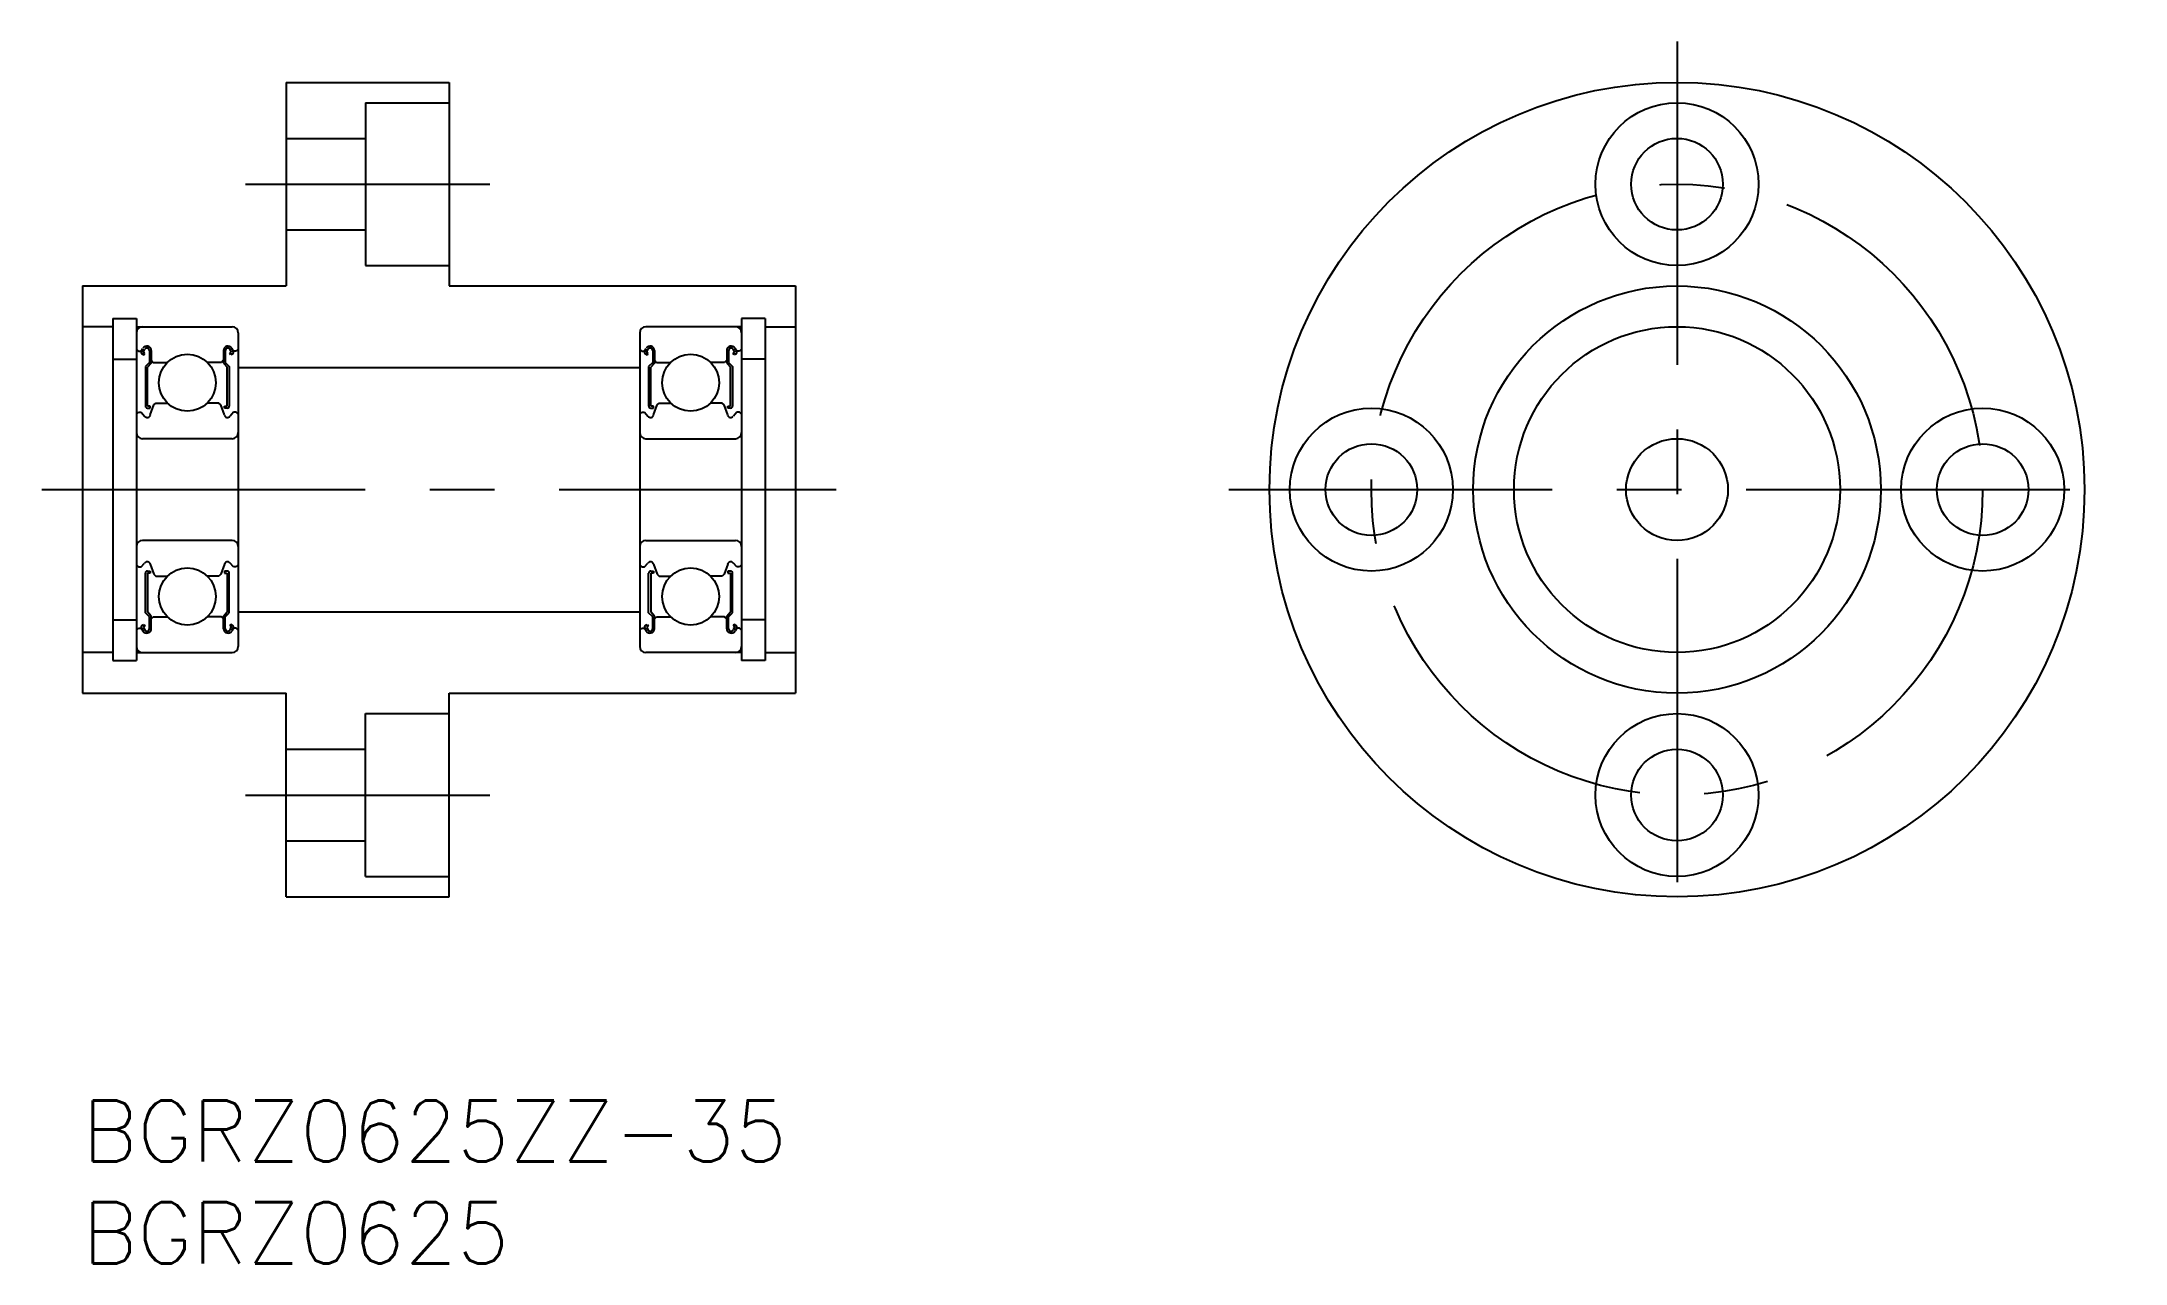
# Model space of a CAD drawing. Extents: x -2 to 100, y -8 to 52.
import ezdxf

# ---------------------------------------------------------------- set-up
doc = ezdxf.new("R2010")
doc.units = 0
doc.header["$LTSCALE"] = 0.5
doc.linetypes.add('CENTER', pattern=[50.8, 31.75, -6.35, 6.35, -6.35])
for name, color, linetype in [('MSM_CENTER', 1, 'CENTER'), ('MSM_CONTINUOUS', 7, 'CONTINUOUS'), ('MSM_PART_NUMBER', 7, 'CONTINUOUS')]:
    doc.layers.add(name, color=color, linetype=linetype)
doc.styles.get("Standard").update_dxf_attribs({"font": 'txt.shx', "height": 3, "bigfont": 'bigfont.shx'})

# ---------------------------------------------------------------- blocks, each defined once
blk = doc.blocks.new('*U2')
at = {"layer": 'MSM_PART_NUMBER'}
blk.add_text('BGRZ0625ZZ-35', height=3, dxfattribs=at).set_placement((0, -3))
blk = doc.blocks.new('*U3')
at = {"layer": 'MSM_PART_NUMBER'}
blk.add_text('BGRZ0625', height=3, dxfattribs=at).set_placement((0, -8))

msp = doc.modelspace()

# ---------------------------------------------------------------- linework, layer by layer
at = {"layer": 'MSM_CENTER'}
for p, q in [((78.26, 52), (78.26, 8)), ((8, 45), (20, 45)), ((-2, 30), (37, 30)), ((56.26, 30), (100.26, 30)), ((8, 15), (20, 15))]:
    msp.add_line(p, q, dxfattribs=at)
msp.add_circle((78.26, 30), 15, dxfattribs=at)
at = {"layer": 'MSM_CONTINUOUS'}
for p, q in [((10, 50), (18, 50)), ((10, 50), (10, 40)), ((12, 50), (12, 50)), ((18, 50), (18, 40)), ((13.9, 49), (18, 49)), ((13.9, 49), (13.9, 41)), ((10, 47.25), (13.9, 47.25)), ((10, 42.75), (13.9, 42.75)), ((13.9, 41), (18, 41)), ((0, 40), (0, 20)), ((0, 40), (10, 40)), ((18, 40), (35, 40)), ((35, 40), (35, 20)), ((1.49, 38), (0, 38)), ((1.49, 38.4), (1.49, 21.6)), ((1.49, 38.4), (2.65, 38.4)), ((2.65, 38.4), (2.65, 21.6)), ((2.65, 38), (7.35, 38)), ((32.35, 38), (27.65, 38)), ((32.35, 38.4), (32.35, 21.6)), ((33.51, 38.4), (32.35, 38.4)), ((33.51, 38.4), (33.51, 21.6)), ((33.51, 38), (35, 38)), ((2.65, 36.9), (2.75, 36.8)), ((2.89, 36.8), (2.97, 36.93)), ((2.98, 36.75), (3.06, 36.89)), ((3.29, 36.83), (3.29, 36.25)), ((3.38, 36.83), (3.38, 36.21)), ((6.92, 36.83), (6.92, 36.21)), ((7.01, 36.83), (7.01, 36.25)), ((7.32, 36.75), (7.24, 36.89)), ((7.41, 36.8), (7.33, 36.93)), ((7.65, 36.9), (7.55, 36.8)), ((7.65, 37.7), (7.65, 22.3)), ((27.35, 37.7), (27.35, 22.3)), ((27.35, 36.9), (27.45, 36.8)), ((27.59, 36.8), (27.67, 36.93)), ((27.68, 36.75), (27.76, 36.89)), ((27.99, 36.83), (27.99, 36.25)), ((28.08, 36.83), (28.08, 36.21)), ((31.62, 36.83), (31.62, 36.21)), ((31.71, 36.83), (31.71, 36.25)), ((32.02, 36.75), (31.94, 36.89)), ((32.11, 36.8), (32.03, 36.93)), ((32.35, 36.9), (32.25, 36.8)), ((1.49, 36.4), (2.65, 36.4)), ((2.75, 36.8), (2.89, 36.8)), ((2.93, 36.67), (3.01, 36.62)), ((3.06, 36.7), (2.98, 36.75)), ((3.01, 36.62), (3.06, 36.7)), ((3.29, 36.25), (3.09, 36.05)), ((3.09, 36.05), (3.09, 34.1)), ((3.38, 36.21), (3.19, 36.01)), ((3.19, 34.1), (3.19, 36.01)), ((3.38, 36.35), (3.48, 36.25)), ((3.48, 36.25), (4.17, 36.25)), ((6.82, 36.25), (6.13, 36.25)), ((6.92, 36.35), (6.82, 36.25)), ((6.92, 36.21), (7.11, 36.01)), ((7.01, 36.25), (7.21, 36.05)), ((7.11, 34.1), (7.11, 36.01)), ((7.21, 36.05), (7.21, 34.1)), ((7.24, 36.7), (7.32, 36.75)), ((7.29, 36.62), (7.24, 36.7)), ((7.37, 36.67), (7.29, 36.62)), ((7.55, 36.8), (7.41, 36.8)), ((7.65, 36), (27.35, 36)), ((27.45, 36.8), (27.59, 36.8)), ((27.63, 36.67), (27.71, 36.62)), ((27.76, 36.7), (27.68, 36.75)), ((27.71, 36.62), (27.76, 36.7)), ((27.99, 36.25), (27.79, 36.05)), ((27.79, 36.05), (27.79, 34.1)), ((28.08, 36.21), (27.89, 36.01)), ((27.89, 34.1), (27.89, 36.01)), ((28.08, 36.35), (28.18, 36.25)), ((28.18, 36.25), (28.87, 36.25)), ((31.52, 36.25), (30.83, 36.25)), ((31.62, 36.35), (31.52, 36.25)), ((31.62, 36.21), (31.81, 36.01)), ((31.71, 36.25), (31.91, 36.05)), ((31.81, 34.1), (31.81, 36.01)), ((31.91, 36.05), (31.91, 34.1)), ((31.94, 36.7), (32.02, 36.75)), ((31.99, 36.62), (31.94, 36.7)), ((32.07, 36.67), (31.99, 36.62)), ((32.25, 36.8), (32.11, 36.8)), ((33.51, 36.4), (32.35, 36.4)), ((2.65, 33.7), (2.75, 33.8)), ((2.75, 33.8), (2.89, 33.8)), ((2.89, 33.8), (3.05, 33.61)), ((3.33, 34.1), (3.19, 34.1)), ((3.19, 34), (3.33, 34)), ((3.33, 33.67), (3.51, 34.16)), ((3.33, 34), (3.33, 34.1)), ((3.51, 34.16), (3.61, 34.25)), ((3.61, 34.25), (4.17, 34.25)), ((6.69, 34.25), (6.13, 34.25)), ((6.79, 34.16), (6.69, 34.25)), ((6.97, 33.67), (6.79, 34.16)), ((6.97, 34.1), (7.11, 34.1)), ((6.97, 34), (6.97, 34.1)), ((7.11, 34), (6.97, 34)), ((7.41, 33.8), (7.25, 33.61)), ((7.55, 33.8), (7.41, 33.8)), ((7.65, 33.7), (7.55, 33.8)), ((27.35, 33.7), (27.45, 33.8)), ((27.45, 33.8), (27.59, 33.8)), ((27.59, 33.8), (27.75, 33.61)), ((28.03, 34.1), (27.89, 34.1)), ((27.89, 34), (28.03, 34)), ((28.03, 33.67), (28.21, 34.16)), ((28.03, 34), (28.03, 34.1)), ((28.21, 34.16), (28.31, 34.25)), ((28.31, 34.25), (28.87, 34.25)), ((31.39, 34.25), (30.83, 34.25)), ((31.49, 34.16), (31.39, 34.25)), ((31.67, 33.67), (31.49, 34.16)), ((31.67, 34.1), (31.81, 34.1)), ((31.67, 34), (31.67, 34.1)), ((31.81, 34), (31.67, 34)), ((32.11, 33.8), (31.95, 33.61)), ((32.25, 33.8), (32.11, 33.8)), ((32.35, 33.7), (32.25, 33.8)), ((7.35, 32.5), (2.95, 32.5)), ((27.65, 32.5), (32.05, 32.5)), ((7.35, 27.5), (2.95, 27.5)), ((27.65, 27.5), (32.05, 27.5)), ((2.65, 26.3), (2.75, 26.2)), ((2.75, 26.2), (2.89, 26.2)), ((2.89, 26.2), (3.05, 26.39)), ((3.09, 23.95), (3.09, 25.9)), ((3.19, 26), (3.33, 26)), ((3.33, 25.9), (3.19, 25.9)), ((3.19, 25.9), (3.19, 23.99)), ((3.33, 26.33), (3.51, 25.84)), ((3.33, 26), (3.33, 25.9)), ((3.51, 25.84), (3.61, 25.75)), ((3.61, 25.75), (4.17, 25.75)), ((6.69, 25.75), (6.13, 25.75)), ((6.79, 25.84), (6.69, 25.75)), ((6.97, 26.33), (6.79, 25.84)), ((7.11, 26), (6.97, 26)), ((6.97, 26), (6.97, 25.9)), ((6.97, 25.9), (7.11, 25.9)), ((7.11, 25.9), (7.11, 23.99)), ((7.21, 23.95), (7.21, 25.9)), ((7.41, 26.2), (7.25, 26.39)), ((7.55, 26.2), (7.41, 26.2)), ((7.65, 26.3), (7.55, 26.2)), ((27.35, 26.3), (27.45, 26.2)), ((27.45, 26.2), (27.59, 26.2)), ((27.59, 26.2), (27.75, 26.39)), ((27.79, 23.95), (27.79, 25.9)), ((27.89, 26), (28.03, 26)), ((28.03, 25.9), (27.89, 25.9)), ((27.89, 25.9), (27.89, 23.99)), ((28.03, 26.33), (28.21, 25.84)), ((28.03, 26), (28.03, 25.9)), ((28.21, 25.84), (28.31, 25.75)), ((28.31, 25.75), (28.87, 25.75)), ((31.39, 25.75), (30.83, 25.75)), ((31.49, 25.84), (31.39, 25.75)), ((31.67, 26.33), (31.49, 25.84)), ((31.81, 26), (31.67, 26)), ((31.67, 26), (31.67, 25.9)), ((31.67, 25.9), (31.81, 25.9)), ((31.81, 25.9), (31.81, 23.99)), ((31.91, 23.95), (31.91, 25.9)), ((32.11, 26.2), (31.95, 26.39)), ((32.25, 26.2), (32.11, 26.2)), ((32.35, 26.3), (32.25, 26.2)), ((1.49, 23.6), (2.65, 23.6)), ((3.29, 23.75), (3.09, 23.95)), ((3.38, 23.79), (3.19, 23.99)), ((3.29, 23.17), (3.29, 23.75)), ((3.38, 23.17), (3.38, 23.79)), ((3.38, 23.65), (3.48, 23.75)), ((3.48, 23.75), (4.17, 23.75)), ((6.82, 23.75), (6.13, 23.75)), ((6.92, 23.65), (6.82, 23.75)), ((6.92, 23.79), (7.11, 23.99)), ((6.92, 23.17), (6.92, 23.79)), ((7.01, 23.75), (7.21, 23.95)), ((7.01, 23.17), (7.01, 23.75)), ((7.65, 24), (27.35, 24)), ((27.99, 23.75), (27.79, 23.95)), ((28.08, 23.79), (27.89, 23.99)), ((27.99, 23.17), (27.99, 23.75)), ((28.08, 23.17), (28.08, 23.79)), ((28.08, 23.65), (28.18, 23.75)), ((28.18, 23.75), (28.87, 23.75)), ((31.52, 23.75), (30.83, 23.75)), ((31.62, 23.65), (31.52, 23.75)), ((31.62, 23.79), (31.81, 23.99)), ((31.62, 23.17), (31.62, 23.79)), ((31.71, 23.75), (31.91, 23.95)), ((31.71, 23.17), (31.71, 23.75)), ((33.51, 23.6), (32.35, 23.6)), ((2.65, 23.1), (2.75, 23.2)), ((2.75, 23.2), (2.89, 23.2)), ((2.89, 23.2), (2.97, 23.07)), ((2.93, 23.33), (3.01, 23.38)), ((3.06, 23.3), (2.98, 23.25)), ((2.98, 23.25), (3.06, 23.11)), ((3.01, 23.38), (3.06, 23.3)), ((7.29, 23.38), (7.24, 23.3)), ((7.24, 23.3), (7.32, 23.25)), ((7.32, 23.25), (7.24, 23.11)), ((7.37, 23.33), (7.29, 23.38)), ((7.41, 23.2), (7.33, 23.07)), ((7.55, 23.2), (7.41, 23.2)), ((7.65, 23.1), (7.55, 23.2)), ((27.35, 23.1), (27.45, 23.2)), ((27.45, 23.2), (27.59, 23.2)), ((27.59, 23.2), (27.67, 23.07)), ((27.63, 23.33), (27.71, 23.38)), ((27.76, 23.3), (27.68, 23.25)), ((27.68, 23.25), (27.76, 23.11)), ((27.71, 23.38), (27.76, 23.3)), ((31.99, 23.38), (31.94, 23.3)), ((31.94, 23.3), (32.02, 23.25)), ((32.02, 23.25), (31.94, 23.11)), ((32.07, 23.33), (31.99, 23.38)), ((32.11, 23.2), (32.03, 23.07)), ((32.25, 23.2), (32.11, 23.2)), ((32.35, 23.1), (32.25, 23.2)), ((1.49, 22), (0, 22)), ((1.49, 21.6), (2.65, 21.6)), ((2.65, 22), (7.35, 22)), ((32.35, 22), (27.65, 22)), ((33.51, 21.6), (32.35, 21.6)), ((33.51, 22), (35, 22)), ((0, 20), (10, 20)), ((10, 10), (10, 20)), ((18, 20), (35, 20)), ((18, 10), (18, 20)), ((13.9, 11), (13.9, 19)), ((13.9, 19), (18, 19)), ((10, 17.25), (13.9, 17.25)), ((10, 12.75), (13.9, 12.75)), ((13.9, 11), (18, 11)), ((10, 10), (18, 10)), ((12, 10), (12, 10))]:
    msp.add_line(p, q, dxfattribs=at)
for centre, radius in [((78.26, 30), 20), ((78.26, 45), 4), ((78.26, 45), 2.25), ((78.26, 30), 10), ((78.26, 30), 8), ((5.15, 35.25), 1.4), ((29.85, 35.25), 1.4), ((63.26, 30), 4), ((93.26, 30), 4), ((63.26, 30), 2.25), ((78.26, 30), 2.5), ((93.26, 30), 2.25), ((5.15, 24.75), 1.4), ((29.85, 24.75), 1.4), ((78.26, 15), 4), ((78.26, 15), 2.25)]:
    msp.add_circle(centre, radius, dxfattribs=at)
for centre, radius, start, end in [((2.95, 37.7), 0.3, 90, 180), ((7.35, 37.7), 0.3, 0, 90), ((27.65, 37.7), 0.3, 90, 180), ((32.05, 37.7), 0.3, 0, 90), ((3.16, 36.83), 0.219, 0, 150.0003), ((3.16, 36.83), 0.121, 0, 150), ((7.14, 36.83), 0.219, 29.9997, 180), ((7.14, 36.83), 0.121, 29.9999, 180), ((27.86, 36.83), 0.219, 0, 150.0003), ((27.86, 36.83), 0.121, 0, 150), ((31.84, 36.83), 0.219, 29.9997, 180), ((31.84, 36.83), 0.121, 29.9999, 180), ((2.98, 36.75), 0.0978, 150.0138, 239.9963), ((7.32, 36.75), 0.0978, 300.0037, 29.9862), ((27.68, 36.75), 0.0978, 150.0138, 239.9963), ((32.02, 36.75), 0.0978, 300.0037, 29.9862), ((3.19, 34.1), 0.0978, 180.0001, 270), ((7.11, 34.1), 0.0978, 270, 359.9999), ((27.89, 34.1), 0.0978, 180.0001, 270), ((31.81, 34.1), 0.0978, 270, 359.9999), ((2.95, 32.8), 0.3, 180, 270), ((3.18, 33.71), 0.164, 220.0001, 343.1529), ((7.12, 33.71), 0.164, 196.8471, 319.9999), ((7.35, 32.8), 0.3, 270, 0), ((27.65, 32.8), 0.3, 180, 270), ((27.88, 33.71), 0.164, 220.0001, 343.1529), ((31.82, 33.71), 0.164, 196.8471, 319.9999), ((32.05, 32.8), 0.3, 270, 0), ((2.95, 27.2), 0.3, 90, 180), ((7.35, 27.2), 0.3, 0, 90), ((27.65, 27.2), 0.3, 90, 180), ((32.05, 27.2), 0.3, 0, 90), ((3.18, 26.29), 0.164, 16.8471, 139.9999), ((3.19, 25.9), 0.0978, 90, 179.9999), ((7.12, 26.29), 0.164, 40.0001, 163.1529), ((7.11, 25.9), 0.0978, 0.0001, 90), ((27.88, 26.29), 0.164, 16.8471, 139.9999), ((27.89, 25.9), 0.0978, 90, 179.9999), ((31.82, 26.29), 0.164, 40.0001, 163.1529), ((31.81, 25.9), 0.0978, 0.0001, 90), ((2.98, 23.25), 0.0978, 120.0037, 209.9862), ((3.16, 23.17), 0.219, 209.9997, 0), ((3.16, 23.17), 0.121, 210, 0), ((7.14, 23.17), 0.219, 180, 330.0003), ((7.14, 23.17), 0.121, 180, 330.0001), ((7.32, 23.25), 0.0978, 330.0138, 59.9963), ((27.68, 23.25), 0.0978, 120.0037, 209.9862), ((27.86, 23.17), 0.219, 209.9997, 0), ((27.86, 23.17), 0.121, 210, 0), ((31.84, 23.17), 0.219, 180, 330.0003), ((31.84, 23.17), 0.121, 180, 330.0001), ((32.02, 23.25), 0.0978, 330.0138, 59.9963), ((2.95, 22.3), 0.3, 180, 270), ((7.35, 22.3), 0.3, 270, 0), ((27.65, 22.3), 0.3, 180, 270), ((32.05, 22.3), 0.3, 270, 0)]:
    msp.add_arc(centre, radius, start, end, dxfattribs=at)

# ---------------------------------------------------------------- block references
for name in ['*U2', '*U3']:
    msp.add_blockref(name, (0, 0), dxfattribs=at)

doc.saveas('drawing.dxf')
